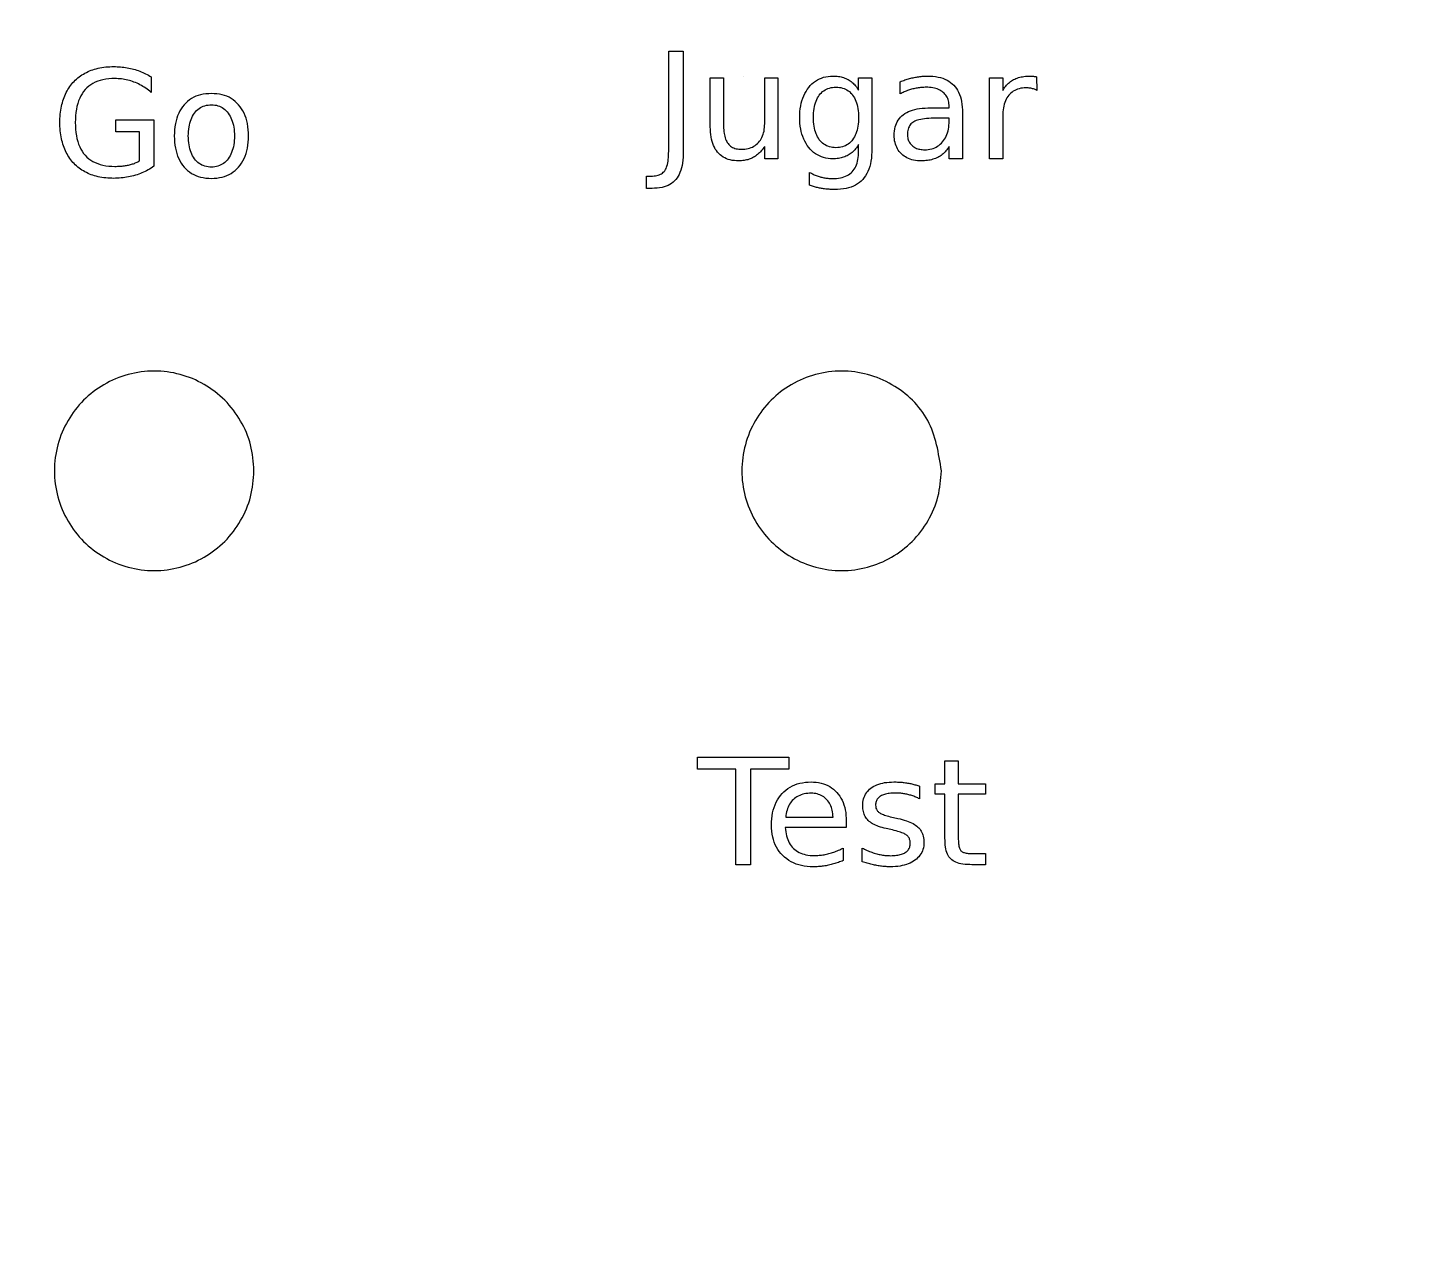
# Model space of a CAD drawing. Extents: x 0 to 245, y 0 to 210.
# Drawn here: x 127.47 to 167.06, y 39.26 to 74.53 of the extents above; entities that cross this region are included whole.
import ezdxf

# ---------------------------------------------------------------- set-up
doc = ezdxf.new("R2010")
doc.units = 0
doc.layers.add('Capa_1', color=7, linetype='CONTINUOUS')

msp = doc.modelspace()

# ---------------------------------------------------------------- linework, layer by layer
at = {"layer": 'Capa_1', "color": 5}
for p, q in [((145.837249, 73.862279), (146.254794, 73.862279)), ((145.837249, 70.991137), (145.837249, 73.862279)), ((145.837249, 73.862279), (145.837249, 73.862279)), ((146.254794, 73.862279), (146.254794, 70.991137)), ((131.007817, 73.12391), (131.007817, 72.679495)), ((147.02994, 71.689803), (147.02994, 73.091268)), ((147.02994, 73.091268), (147.410279, 73.091268)), ((147.410279, 73.091268), (147.410279, 71.704273)), ((147.986989, 73.147078), (147.986989, 73.147078)), ((147.986989, 73.147078), (147.986989, 73.147078)), ((148.588501, 71.778686), (148.588501, 73.091268)), ((148.588501, 73.091268), (148.96884, 73.091268)), ((148.96884, 73.091268), (148.96884, 70.776165)), ((151.279811, 72.739868), (151.279811, 73.091268)), ((151.279811, 73.091268), (151.660148, 73.091268)), ((151.660148, 73.091268), (151.660148, 71.063484)), ((152.468368, 72.634449), (152.468368, 72.98585)), ((155.025318, 70.77616), (155.025318, 73.091262)), ((155.025318, 73.091262), (155.407723, 73.091262)), ((155.407723, 73.091262), (155.407723, 72.731596)), ((156.379239, 73.126385), (156.381215, 72.735713)), ((132.733809, 72.646421), (132.733809, 72.646421)), ((156.381215, 72.735713), (156.381308, 72.735736)), ((132.733809, 72.323959), (132.733809, 72.323959)), ((153.340666, 72.237574), (153.873967, 72.237574)), ((153.873967, 72.237574), (153.873967, 72.274779)), ((154.254306, 72.097013), (154.254306, 70.776165)), ((154.254306, 72.097013), (154.254306, 72.097013)), ((129.992892, 71.544679), (129.992892, 71.88781)), ((129.992892, 71.88781), (131.088434, 71.88781)), ((131.088434, 71.88781), (131.088434, 70.562828)), ((147.02994, 71.689803), (147.02994, 71.689803)), ((151.279811, 71.960587), (151.279811, 71.960587)), ((153.873967, 71.939917), (153.495696, 71.939917)), ((153.495696, 71.939917), (153.495696, 71.939917)), ((153.873967, 71.855169), (153.873967, 71.939917)), ((155.407723, 71.995721), (155.407723, 70.77616)), ((130.675021, 71.544679), (129.992892, 71.544679)), ((130.675021, 70.71579), (130.675021, 71.544679)), ((148.588501, 70.776165), (148.588501, 71.131698)), ((151.279811, 70.995271), (151.279811, 71.183375)), ((151.660148, 71.063484), (151.660148, 71.063484)), ((153.873967, 70.776165), (153.873967, 71.127563)), ((130.675021, 70.71579), (130.675021, 70.71579)), ((148.96884, 70.776165), (148.588501, 70.776165)), ((154.254306, 70.776165), (153.873967, 70.776165)), ((155.407723, 70.77616), (155.025318, 70.77616)), ((145.202661, 69.928672), (145.202661, 70.280069)), ((145.202661, 70.280069), (145.332887, 70.280069)), ((149.870077, 70.017555), (149.870077, 70.387557)), ((145.361826, 69.928672), (145.202661, 69.928672)), ((146.666147, 53.631301), (149.276841, 53.631301)), ((146.666147, 53.279903), (146.666147, 53.631301)), ((146.666147, 53.631301), (146.666147, 53.631301)), ((149.276841, 53.631301), (149.276841, 53.279903)), ((153.752019, 52.860289), (153.752019, 53.517613)), ((153.752019, 53.517613), (154.134424, 53.517613)), ((154.134424, 53.517613), (154.134424, 52.860289)), ((154.134424, 53.517613), (154.134424, 53.517613)), ((147.761688, 53.279903), (146.666147, 53.279903)), ((147.761688, 50.545187), (147.761688, 53.279903)), ((149.276841, 53.279903), (148.181299, 53.279903)), ((148.181299, 53.279903), (148.181299, 50.545187)), ((153.026482, 52.792076), (153.026482, 52.43241)), ((153.026482, 52.792076), (153.026482, 52.792076)), ((153.472966, 52.564701), (153.472966, 52.860289)), ((153.472966, 52.860289), (153.752019, 52.860289)), ((154.134424, 52.860289), (154.917839, 52.860289)), ((154.917839, 52.860289), (154.917839, 52.564701)), ((153.752019, 52.564701), (153.472966, 52.564701)), ((153.752019, 51.307929), (153.752019, 52.564701)), ((154.917839, 52.564701), (154.134424, 52.564701)), ((154.134424, 52.564701), (154.134424, 51.307929)), ((149.190023, 51.907377), (150.546014, 51.909353)), ((150.546014, 51.909353), (150.546014, 51.909443)), ((152.274074, 51.899108), (152.404297, 51.870169)), ((150.92635, 51.611786), (149.177623, 51.611786)), ((150.92635, 51.797822), (150.92635, 51.611786)), ((150.92635, 51.797822), (150.92635, 51.797822)), ((152.197592, 51.551842), (152.065301, 51.582847)), ((150.837467, 51.022676), (150.837467, 50.663009)), ((151.381104, 50.629935), (151.381104, 51.022676)), ((154.527165, 50.863514), (154.917839, 50.863514)), ((154.917839, 50.863514), (154.917839, 50.545187)), ((148.181299, 50.545187), (147.761688, 50.545187)), ((154.917839, 50.545187), (154.527165, 50.545187))]:
    msp.add_line(p, q, dxfattribs=at)
at = {"layer": 'Capa_1', "color": 7}
for p, q in [((133.95352, 61.833319), (133.95352, 61.833319)), ((153.650873, 61.833322), (153.650873, 61.833322))]:
    msp.add_line(p, q, dxfattribs=at)
for points, knots in [([(209.823611, 105.000001), (209.124812, 95.827077), (207.732996, 77.557137), (196.734645, 51.988948), (180.000205, 30.022756), (158.007991, 13.176952), (132.432446, 2.595843), (95.915034, -2.282518), (50.065132, 10.013891), (10.042083, 50.115769), (-4.830713, 105.000001), (10.042083, 159.884233), (50.065132, 199.986111), (95.915034, 212.28252), (132.432446, 207.404159), (158.007991, 196.823051), (180.000205, 179.977246), (196.734645, 158.011054), (207.732996, 132.442866), (209.124812, 114.172926), (209.823611, 105.000001)], [0, 0, 0, 0, 27.440188, 54.6533, 82.093488, 109.533676, 136.746788, 164.186976, 218.994957, 272.177351, 326.985332, 381.793314, 434.975707, 489.783689, 517.223877, 544.436988, 571.877177, 599.317365, 626.530476, 653.970665, 653.970665, 653.970665, 653.970665]), ([(133.95352, 61.833319), (133.934462, 61.583143), (133.896502, 61.084861), (133.59654, 60.387531), (133.140136, 59.78844), (132.540334, 59.328998), (131.842803, 59.040417), (130.846852, 58.907368), (129.596372, 59.242732), (128.504811, 60.336444), (128.09918, 61.833319), (128.504811, 63.330195), (129.596372, 64.423906), (130.846852, 64.75927), (131.842803, 64.626222), (132.540334, 64.33764), (133.140136, 63.878199), (133.59654, 63.279108), (133.896502, 62.581778), (133.934462, 62.083496), (133.95352, 61.833319)], [0, 0, 0, 0, 0.748386, 1.490578, 2.238964, 2.987349, 3.729542, 4.477928, 5.972724, 7.423184, 8.91798, 10.412776, 11.863237, 13.358033, 14.106418, 14.848611, 15.596997, 16.345382, 17.087575, 17.83596, 17.83596, 17.83596, 17.83596]), ([(153.650873, 61.833322), (153.631815, 61.583145), (153.593857, 61.084862), (153.293888, 60.387537), (152.837514, 59.788427), (152.2376, 59.329055), (151.54049, 59.040213), (150.791972, 58.941402), (150.043529, 59.040215), (149.346195, 59.329049), (148.747105, 59.788451), (148.287662, 60.387448), (147.999086, 61.085192), (147.86601, 62.081074), (148.201585, 63.33158), (149.294437, 64.423162), (150.794578, 64.828677), (152.279312, 64.423488), (153.417473, 63.330305), (153.572296, 62.337299), (153.650873, 61.833322)], [0, 0, 0, 0, 0.748386, 1.490578, 2.238964, 2.987349, 3.729542, 4.477928, 5.226313, 5.968506, 6.716891, 7.465277, 8.207469, 8.955855, 10.450651, 11.901112, 13.395908, 14.890704, 16.341164, 17.83596, 17.83596, 17.83596, 17.83596])]:
    msp.add_open_spline(points, degree=3, knots=knots, dxfattribs=at)
at = {"layer": 'Capa_1', "color": 5}
for points, knots in [([(131.088434, 70.562828), (131.03362, 70.526454), (130.923803, 70.453579), (130.744214, 70.367464), (130.555125, 70.298267), (130.35544, 70.250557), (130.147042, 70.221633), (129.855241, 70.209132), (129.49723, 70.240985), (129.103235, 70.382543), (128.784445, 70.624219), (128.552506, 70.955033), (128.417274, 71.363429), (128.380119, 71.815782), (128.417253, 72.268058), (128.552181, 72.676773), (128.785116, 73.006728), (129.102923, 73.249598), (129.497138, 73.391817), (129.84909, 73.423446), (130.12909, 73.412168), (130.320785, 73.38749), (130.505527, 73.346021), (130.682461, 73.288663), (130.851336, 73.216261), (130.955818, 73.154599), (131.007817, 73.12391)], [0, 0, 0, 0, 0.197151, 0.394985, 0.595799, 0.800238, 1.009642, 1.225979, 1.675829, 2.078726, 2.465506, 2.856781, 3.272316, 3.740743, 4.210085, 4.625621, 5.016147, 5.403623, 5.806761, 6.256636, 6.454556, 6.64702, 6.835577, 7.02173, 7.204398, 7.385383, 7.385383, 7.385383, 7.385383]), ([(131.007817, 72.679495), (130.956196, 72.720788), (130.85473, 72.801955), (130.689144, 72.900583), (130.517862, 72.978449), (130.339979, 73.033943), (130.155964, 73.067308), (129.9151, 73.080279), (129.633957, 73.05592), (129.336221, 72.951392), (129.101785, 72.767041), (128.940541, 72.507114), (128.849283, 72.181811), (128.824634, 71.815848), (128.84929, 71.450091), (128.940636, 71.125512), (129.101856, 70.865907), (129.33622, 70.681679), (129.633939, 70.576726), (129.899547, 70.555203), (130.106988, 70.561175), (130.238916, 70.57337), (130.361164, 70.593263), (130.473782, 70.624647), (130.578823, 70.663897), (130.643287, 70.698671), (130.675021, 70.71579)], [0, 0, 0, 0, 0.198122, 0.389432, 0.576412, 0.761433, 0.946995, 1.135878, 1.484003, 1.786821, 2.06947, 2.360879, 2.688946, 3.073331, 3.456571, 3.783978, 4.075194, 4.357842, 4.660661, 5.008786, 5.151013, 5.283199, 5.405988, 5.521996, 5.63345, 5.741508, 5.741508, 5.741508, 5.741508]), ([(151.279811, 71.183375), (151.252685, 71.140587), (151.199932, 71.057374), (151.096976, 70.953799), (150.97959, 70.872899), (150.846031, 70.816038), (150.696907, 70.782818), (150.502974, 70.770078), (150.273287, 70.797108), (150.032448, 70.910787), (149.838354, 71.097603), (149.692751, 71.341529), (149.606917, 71.636953), (149.582637, 71.960971), (149.606905, 72.285201), (149.692652, 72.581343), (149.838287, 72.825608), (150.032453, 73.012452), (150.273286, 73.126136), (150.502975, 73.153165), (150.696906, 73.140425), (150.846031, 73.107205), (150.97959, 73.050344), (151.096976, 72.969444), (151.199932, 72.865869), (151.252685, 72.782656), (151.279811, 72.739868)], [0, 0, 0, 0, 0.151622, 0.294865, 0.434635, 0.576919, 0.727513, 0.890739, 1.158679, 1.411721, 1.675107, 1.95516, 2.254651, 2.589389, 2.925272, 3.225423, 3.505673, 3.769059, 4.022101, 4.290041, 4.453267, 4.603861, 4.746145, 4.885915, 5.029158, 5.18078, 5.18078, 5.18078, 5.18078]), ([(152.468368, 72.98585), (152.514122, 73.002758), (152.603921, 73.035942), (152.739261, 73.075886), (152.871976, 73.106497), (153.001865, 73.130063), (153.12967, 73.143938), (153.316749, 73.150654), (153.550334, 73.132196), (153.811733, 73.047149), (154.017914, 72.895659), (154.159983, 72.679212), (154.242051, 72.405691), (154.250008, 72.205274), (154.254306, 72.097013)], [0, 0, 0, 0, 0.146307, 0.287144, 0.422968, 0.55475, 0.682961, 0.808217, 1.116193, 1.380945, 1.622654, 1.868414, 2.144301, 2.468395, 2.468395, 2.468395, 2.468395]), ([(155.407723, 72.731596), (155.435429, 72.775611), (155.489327, 72.86124), (155.595979, 72.967192), (155.719019, 73.048587), (155.859215, 73.106764), (156.017331, 73.14021), (156.137892, 73.148233), (156.214747, 73.146584), (156.243723, 73.144529), (156.27448, 73.140592), (156.307506, 73.137602), (156.342649, 73.132629), (156.366771, 73.128513), (156.379239, 73.126385)], [0, 0, 0, 0, 0.155631, 0.302769, 0.446921, 0.595784, 0.755267, 0.929738, 0.956848, 0.985861, 1.01683, 1.049855, 1.085324, 1.123269, 1.123269, 1.123269, 1.123269]), ([(132.733809, 72.646421), (132.837271, 72.640468), (133.034813, 72.629101), (133.307594, 72.516038), (133.526296, 72.330517), (133.686416, 72.080041), (133.779433, 71.771962), (133.805232, 71.431299), (133.779402, 71.090621), (133.686153, 70.782678), (133.526622, 70.531728), (133.30756, 70.345333), (133.034822, 70.235367), (132.733431, 70.205195), (132.431811, 70.235333), (132.158411, 70.345242), (131.93885, 70.531345), (131.780643, 70.782957), (131.688061, 71.090696), (131.662467, 71.431299), (131.688031, 71.771888), (131.780381, 72.07976), (131.939177, 72.330901), (132.158377, 72.516127), (132.43182, 72.629149), (132.629963, 72.640482), (132.733809, 72.646421)], [0, 0, 0, 0, 0.309157, 0.590278, 0.868174, 1.157267, 1.469533, 1.82371, 2.176974, 2.48924, 2.779105, 3.057001, 3.338121, 3.647278, 3.957573, 4.23933, 4.517402, 4.806646, 5.118705, 5.471948, 5.826105, 6.138163, 6.426633, 6.704706, 6.986463, 7.296759, 7.296759, 7.296759, 7.296759]), ([(151.279811, 71.960587), (151.276751, 72.045927), (151.271043, 72.205081), (151.214422, 72.424632), (151.119035, 72.602099), (150.987114, 72.735615), (150.818247, 72.814625), (150.63107, 72.836117), (150.443832, 72.814556), (150.275335, 72.735302), (150.142353, 72.602751), (150.048161, 72.42431), (149.993595, 72.205039), (149.978492, 71.960971), (149.993602, 71.717119), (150.048244, 71.498555), (150.142419, 71.320455), (150.275331, 71.187938), (150.443833, 71.108688), (150.63107, 71.087125), (150.818246, 71.108619), (150.987118, 71.187625), (151.118969, 71.321108), (151.214339, 71.498233), (151.271027, 71.717077), (151.276746, 71.875628), (151.279811, 71.960587)], [0, 0, 0, 0, 0.25565, 0.476769, 0.673636, 0.853747, 1.030035, 1.221648, 1.412349, 1.588636, 1.769403, 1.965716, 2.186659, 2.442291, 2.696778, 2.917054, 3.113165, 3.293932, 3.470219, 3.66092, 3.852533, 4.028821, 4.208933, 4.405598, 4.626051, 4.880555, 4.880555, 4.880555, 4.880555]), ([(153.873967, 72.274779), (153.870795, 72.329278), (153.864761, 72.432952), (153.803947, 72.575591), (153.702902, 72.687152), (153.568485, 72.769175), (153.401853, 72.816188), (153.237223, 72.827431), (153.085843, 72.82111), (152.956538, 72.805304), (152.829667, 72.778874), (152.705633, 72.741695), (152.584348, 72.694461), (152.507161, 72.654522), (152.468368, 72.634449)], [0, 0, 0, 0, 0.162837, 0.309765, 0.454874, 0.607716, 0.776007, 0.969143, 1.100394, 1.230211, 1.359488, 1.488686, 1.618298, 1.749259, 1.749259, 1.749259, 1.749259]), ([(156.381308, 72.735736), (156.366766, 72.743566), (156.33749, 72.75933), (156.290233, 72.777174), (156.240476, 72.789931), (156.188464, 72.800855), (156.133093, 72.806795), (156.028448, 72.810204), (155.881367, 72.795341), (155.707078, 72.723565), (155.569694, 72.600837), (155.47316, 72.433858), (155.41639, 72.227051), (155.410752, 72.076575), (155.407723, 71.995721)], [0, 0, 0, 0, 0.049509, 0.09967, 0.151037, 0.203511, 0.25898, 0.317814, 0.517629, 0.697309, 0.874004, 1.059918, 1.268419, 1.510558, 1.510558, 1.510558, 1.510558]), ([(132.733809, 72.323959), (132.669583, 72.319398), (132.545024, 72.310552), (132.374245, 72.223823), (132.23971, 72.085246), (132.140369, 71.902285), (132.082878, 71.678586), (132.066777, 71.430931), (132.082728, 71.183056), (132.139822, 70.959038), (132.236797, 70.7747), (132.372851, 70.636521), (132.544171, 70.5532), (132.733054, 70.530131), (132.921644, 70.553427), (133.091611, 70.6378), (133.226139, 70.777095), (133.324954, 70.960397), (133.38262, 71.184001), (133.398843, 71.430608), (133.382592, 71.676996), (133.324934, 71.8999), (133.225726, 72.083073), (133.091862, 72.222651), (132.921776, 72.310355), (132.797674, 72.319337), (132.733809, 72.323959)], [0, 0, 0, 0, 0.191571, 0.371524, 0.559587, 0.763347, 0.988996, 1.246987, 1.50519, 1.731325, 1.935539, 2.122954, 2.303222, 2.495899, 2.686334, 2.865671, 3.053573, 3.258137, 3.483787, 3.740863, 3.996793, 4.221778, 4.42614, 4.614858, 4.794503, 4.98497, 4.98497, 4.98497, 4.98497]), ([(153.873967, 71.127563), (153.844176, 71.08354), (153.78628, 70.997982), (153.675639, 70.892484), (153.550816, 70.810157), (153.407511, 70.75491), (153.246886, 70.722588), (153.059448, 70.711626), (152.85865, 70.728203), (152.662708, 70.79483), (152.501798, 70.906975), (152.382835, 71.059485), (152.311763, 71.245712), (152.291436, 71.460417), (152.314332, 71.683235), (152.403129, 71.891495), (152.557505, 72.053418), (152.771205, 72.163213), (153.038535, 72.227817), (153.234452, 72.234144), (153.340666, 72.237574)], [0, 0, 0, 0, 0.159083, 0.309171, 0.455242, 0.604943, 0.766832, 0.94494, 1.166983, 1.367027, 1.558571, 1.747075, 1.938619, 2.14822, 2.389054, 2.60376, 2.814816, 3.04625, 3.314967, 3.63314, 3.63314, 3.63314, 3.63314]), ([(148.588501, 71.131698), (148.557365, 71.087739), (148.497264, 71.002886), (148.388035, 70.896863), (148.269208, 70.813912), (148.137715, 70.756558), (147.994196, 70.722871), (147.811975, 70.711018), (147.604512, 70.730914), (147.391664, 70.814476), (147.224639, 70.959927), (147.108477, 71.160111), (147.040285, 71.409666), (147.033562, 71.59172), (147.02994, 71.689803)], [0, 0, 0, 0, 0.161324, 0.311397, 0.4541, 0.593856, 0.739084, 0.894062, 1.140211, 1.35837, 1.568901, 1.791644, 2.043113, 2.336845, 2.336845, 2.336845, 2.336845]), ([(147.410279, 71.704273), (147.412488, 71.63701), (147.416563, 71.512947), (147.458374, 71.343789), (147.529348, 71.208527), (147.635049, 71.111765), (147.77073, 71.056363), (147.934452, 71.041262), (148.109874, 71.059184), (148.279674, 71.125719), (148.416166, 71.239181), (148.517718, 71.389494), (148.578987, 71.574709), (148.585211, 71.708149), (148.588501, 71.778686)], [0, 0, 0, 0, 0.201468, 0.371594, 0.518402, 0.653183, 0.79242, 0.950104, 1.142206, 1.316857, 1.488862, 1.666401, 1.854655, 2.065753, 2.065753, 2.065753, 2.065753]), ([(153.495696, 71.939917), (153.403584, 71.938241), (153.239478, 71.935256), (153.023752, 71.903124), (152.861147, 71.847821), (152.750125, 71.752816), (152.68916, 71.623071), (152.674422, 71.483987), (152.687339, 71.351124), (152.732746, 71.238637), (152.808449, 71.146792), (152.911753, 71.080737), (153.037141, 71.041642), (153.193732, 71.029294), (153.369963, 71.048739), (153.547324, 71.125871), (153.690823, 71.25476), (153.798057, 71.423961), (153.863664, 71.629777), (153.870413, 71.777416), (153.873967, 71.855169)], [0, 0, 0, 0, 0.276086, 0.491874, 0.652881, 0.784374, 0.918108, 1.072341, 1.199057, 1.315238, 1.430749, 1.550383, 1.677851, 1.820848, 2.019235, 2.203719, 2.391346, 2.589165, 2.798348, 3.03107, 3.03107, 3.03107, 3.03107]), ([(145.332887, 70.280069), (145.388866, 70.282651), (145.491698, 70.287394), (145.630336, 70.33935), (145.735179, 70.434266), (145.797304, 70.578482), (145.83213, 70.767571), (145.835412, 70.910923), (145.837249, 70.991137)], [0, 0, 0, 0, 0.167401, 0.307505, 0.43495, 0.580096, 0.769276, 1.009616, 1.009616, 1.009616, 1.009616]), ([(146.254794, 70.991137), (146.251202, 70.877998), (146.244649, 70.671631), (146.176531, 70.393227), (146.056352, 70.175293), (145.872674, 70.025244), (145.633494, 69.940909), (145.457252, 69.93297), (145.361826, 69.928672)], [0, 0, 0, 0, 0.338904, 0.618167, 0.852347, 1.072075, 1.313846, 1.599329, 1.599329, 1.599329, 1.599329]), ([(151.660148, 71.063484), (151.655617, 70.942748), (151.647257, 70.719946), (151.56115, 70.41636), (151.411124, 70.176187), (151.191621, 70.006865), (150.910527, 69.911863), (150.660262, 69.892461), (150.463918, 69.897848), (150.337567, 69.907877), (150.215997, 69.925551), (150.097836, 69.94826), (149.982395, 69.978349), (149.907506, 70.00449), (149.870077, 70.017555)], [0, 0, 0, 0, 0.361535, 0.667162, 0.935554, 1.196879, 1.481738, 1.813341, 1.944529, 2.071042, 2.1933, 2.312888, 2.431881, 2.550775, 2.550775, 2.550775, 2.550775]), ([(149.870077, 70.387557), (149.906847, 70.368506), (149.978851, 70.331201), (150.089581, 70.286483), (150.1996, 70.251774), (150.309979, 70.227513), (150.421345, 70.212944), (150.572594, 70.206682), (150.753226, 70.22103), (150.94852, 70.285292), (151.102091, 70.399436), (151.209095, 70.560716), (151.270595, 70.764954), (151.276579, 70.914504), (151.279811, 70.995271)], [0, 0, 0, 0, 0.124179, 0.243172, 0.357727, 0.469904, 0.581776, 0.694189, 0.923754, 1.121619, 1.303016, 1.486671, 1.6926, 1.934411, 1.934411, 1.934411, 1.934411]), ([(150.837467, 50.663009), (150.791839, 50.64462), (150.700854, 50.607951), (150.56049, 50.564243), (150.418267, 50.529107), (150.274104, 50.503746), (150.12834, 50.488619), (149.915532, 50.481081), (149.646136, 50.504886), (149.341224, 50.613355), (149.093011, 50.796864), (148.909012, 51.043852), (148.800355, 51.346828), (148.770642, 51.683818), (148.799472, 52.022882), (148.900985, 52.334643), (149.074769, 52.589455), (149.30863, 52.781199), (149.597872, 52.895112), (149.904122, 52.926432), (150.199585, 52.897555), (150.457649, 52.794685), (150.664657, 52.620682), (150.819035, 52.39118), (150.911905, 52.10876), (150.921355, 51.905351), (150.92635, 51.797822)], [0, 0, 0, 0, 0.147532, 0.294189, 0.440579, 0.586784, 0.732955, 0.879803, 1.225486, 1.537423, 1.838393, 2.138071, 2.448068, 2.791238, 3.145649, 3.462897, 3.763585, 4.058615, 4.356606, 4.682347, 4.9739, 5.239655, 5.502433, 5.772845, 6.059802, 6.381628, 6.381628, 6.381628, 6.381628]), ([(152.065301, 51.582847), (151.993339, 51.600068), (151.86089, 51.631763), (151.687067, 51.707005), (151.552118, 51.801551), (151.459969, 51.924364), (151.407205, 52.071629), (151.391532, 52.245729), (151.411821, 52.43186), (151.491775, 52.609887), (151.627398, 52.749408), (151.809793, 52.848596), (152.035034, 52.905932), (152.244797, 52.918577), (152.422613, 52.913867), (152.555124, 52.903724), (152.682008, 52.886657), (152.802902, 52.862557), (152.917799, 52.832122), (152.990682, 52.805267), (153.026482, 52.792076)], [0, 0, 0, 0, 0.221641, 0.407942, 0.565136, 0.710289, 0.860932, 1.028357, 1.231189, 1.416175, 1.602669, 1.804422, 2.031401, 2.29443, 2.432277, 2.564972, 2.692916, 2.816108, 2.934613, 3.049018, 3.049018, 3.049018, 3.049018]), ([(150.546014, 51.909443), (150.542011, 51.974639), (150.534398, 52.09863), (150.474183, 52.270772), (150.377143, 52.411217), (150.249355, 52.518245), (150.092022, 52.582104), (149.911956, 52.599675), (149.726188, 52.582324), (149.549577, 52.522275), (149.403051, 52.419855), (149.291845, 52.278937), (149.216761, 52.104149), (149.19925, 51.975277), (149.190023, 51.907377)], [0, 0, 0, 0, 0.195247, 0.371326, 0.539328, 0.701832, 0.864335, 1.040562, 1.239775, 1.420211, 1.593973, 1.768332, 1.952264, 2.157094, 2.157094, 2.157094, 2.157094]), ([(153.026482, 52.43241), (152.990464, 52.449872), (152.918725, 52.484652), (152.806512, 52.525684), (152.691823, 52.558063), (152.574292, 52.581022), (152.454024, 52.594825), (152.315068, 52.599758), (152.16786, 52.592958), (152.023439, 52.565787), (151.908316, 52.519115), (151.823908, 52.448849), (151.774294, 52.355652), (151.761683, 52.258689), (151.771928, 52.169084), (151.807521, 52.095536), (151.870041, 52.033079), (151.969051, 51.985038), (152.105939, 51.938785), (152.213356, 51.913437), (152.274074, 51.899108)], [0, 0, 0, 0, 0.12002, 0.23905, 0.35786, 0.477225, 0.597904, 0.720635, 0.894076, 1.038934, 1.159688, 1.262922, 1.361574, 1.468825, 1.551587, 1.628936, 1.709165, 1.811832, 1.955655, 2.142655, 2.142655, 2.142655, 2.142655]), ([(152.404297, 51.870169), (152.486279, 51.850494), (152.635867, 51.814593), (152.831436, 51.734022), (152.979786, 51.634317), (153.082539, 51.508128), (153.140006, 51.35415), (153.157346, 51.175264), (153.134128, 50.9845), (153.043707, 50.804242), (152.894839, 50.662074), (152.699106, 50.557043), (152.459217, 50.496437), (152.243804, 50.482301), (152.066122, 50.488112), (151.936335, 50.500625), (151.803321, 50.521778), (151.666202, 50.549357), (151.52476, 50.585193), (151.42974, 50.614787), (151.381104, 50.629935)], [0, 0, 0, 0, 0.252663, 0.461021, 0.631283, 0.783546, 0.941056, 1.116874, 1.318937, 1.509366, 1.70929, 1.926885, 2.168732, 2.445817, 2.571746, 2.701874, 2.836678, 2.975635, 3.121358, 3.274161, 3.274161, 3.274161, 3.274161]), ([(149.177623, 51.611786), (149.1863, 51.530635), (149.202612, 51.378081), (149.282599, 51.171071), (149.405141, 51.005143), (149.572904, 50.88798), (149.777623, 50.81979), (149.974432, 50.804135), (150.148318, 50.811671), (150.290138, 50.829432), (150.429451, 50.859746), (150.567087, 50.90185), (150.704149, 50.955386), (150.792635, 51.000047), (150.837467, 51.022676)], [0, 0, 0, 0, 0.24401, 0.45871, 0.657423, 0.853955, 1.062486, 1.297396, 1.441984, 1.584365, 1.725591, 1.869155, 2.015785, 2.166373, 2.166373, 2.166373, 2.166373]), ([(151.381104, 51.022676), (151.427415, 50.999633), (151.518229, 50.954448), (151.657267, 50.899594), (151.794516, 50.855488), (151.93126, 50.825816), (152.066766, 50.807574), (152.212171, 50.801199), (152.359398, 50.808759), (152.499848, 50.837588), (152.613873, 50.887097), (152.698682, 50.958808), (152.750575, 51.051327), (152.763856, 51.15218), (152.75338, 51.2483), (152.71737, 51.332138), (152.651173, 51.402432), (152.543281, 51.4569), (152.389272, 51.507767), (152.267221, 51.535831), (152.197592, 51.551842)], [0, 0, 0, 0, 0.155118, 0.304177, 0.44793, 0.587137, 0.723368, 0.85763, 1.023303, 1.164402, 1.285673, 1.392449, 1.491764, 1.596359, 1.692391, 1.779071, 1.865207, 1.976167, 2.137418, 2.351599, 2.351599, 2.351599, 2.351599]), ([(154.527165, 50.545187), (154.439068, 50.547847), (154.280931, 50.552621), (154.071283, 50.603496), (153.909745, 50.698427), (153.812068, 50.857545), (153.759653, 51.06487), (153.754748, 51.221039), (153.752019, 51.307929)], [0, 0, 0, 0, 0.263829, 0.473586, 0.64204, 0.810208, 1.017671, 1.277867, 1.277867, 1.277867, 1.277867]), ([(154.134424, 51.307929), (154.135638, 51.252318), (154.137755, 51.155317), (154.159727, 51.031341), (154.203404, 50.939015), (154.287848, 50.891489), (154.39655, 50.867056), (154.480031, 50.864792), (154.527165, 50.863514)], [0, 0, 0, 0, 0.1665, 0.290418, 0.377709, 0.460852, 0.569642, 0.710715, 0.710715, 0.710715, 0.710715])]:
    msp.add_open_spline(points, degree=3, knots=knots, dxfattribs=at)

doc.saveas('drawing.dxf')
